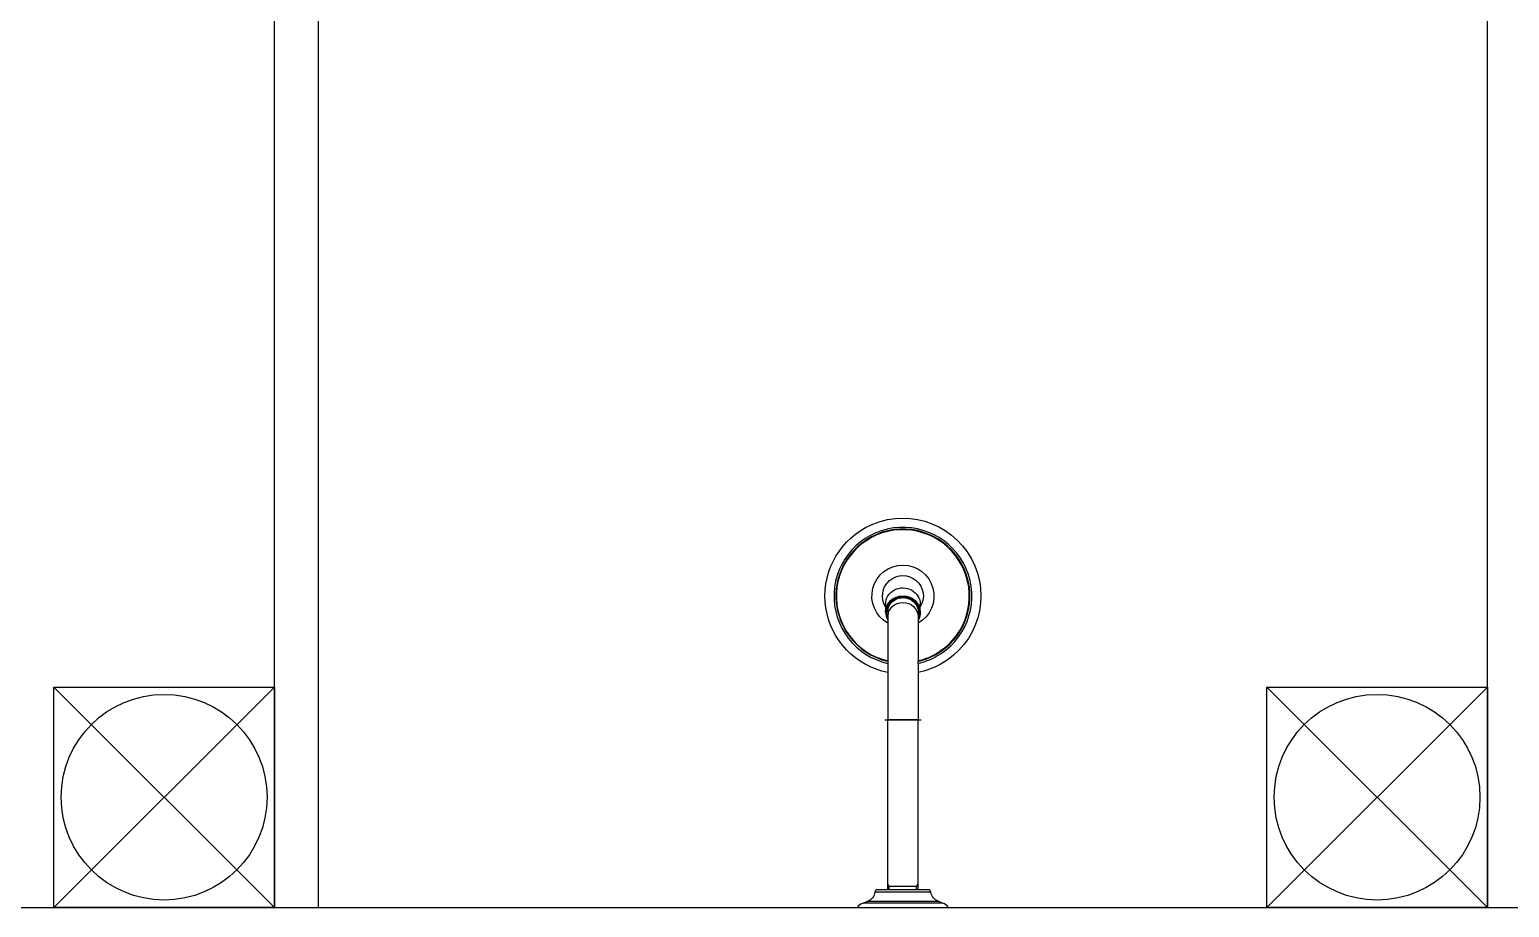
# Model space of a CAD drawing. Header units: inches. Extents: x 542650 to 544515, y 9574150 to 9574595.
# Drawn here: x 542789.569 to 542790.576, y 9574240.288 to 9574240.886 of the extents above; entities that cross this region are included whole.
import ezdxf

# ---------------------------------------------------------------- set-up
doc = ezdxf.new("R2010")
doc.units = ezdxf.units.IN
doc.header["$MEASUREMENT"] = 0
doc.linetypes.add('DASHDOT', pattern=[1, 0.5, -0.25, 0, -0.25])
doc.layers.add('I-ARQ', color=8, linetype='Continuous')

msp = doc.modelspace()

# ---------------------------------------------------------------- linework, layer by layer
at = {"layer": 'I-ARQ'}
for p, q in [((542789.7359, 9574240.2884), (542789.7359, 9574241.4984)), ((542789.7659, 9574240.2884), (542789.7659, 9574241.4984)), ((542790.5609, 9574240.2884), (542790.5609, 9574241.4984)), ((542789.7359, 9574240.2884), (542789.5859, 9574240.4384)), ((542789.7359, 9574240.4384), (542789.5859, 9574240.2884)), ((542789.5859, 9574240.2884), (542789.5859, 9574240.4384)), ((542789.5859, 9574240.4384), (542789.7359, 9574240.4384)), ((542789.7359, 9574240.4384), (542789.7359, 9574240.2884)), ((542790.5609, 9574240.2884), (542790.4109, 9574240.4384)), ((542790.5609, 9574240.4384), (542790.4109, 9574240.2884)), ((542790.4109, 9574240.2884), (542790.4109, 9574240.4384)), ((542790.4109, 9574240.4384), (542790.5609, 9574240.4384)), ((542790.5609, 9574240.4384), (542790.5609, 9574240.2884)), ((542788.1659, 9574240.2884), (542793.8909, 9574240.2884)), ((542789.7359, 9574240.2884), (542789.5859, 9574240.2884)), ((542790.5609, 9574240.2884), (542790.4109, 9574240.2884))]:
    msp.add_line(p, q, dxfattribs=at)
for points in [[(542790.1531, 9574240.4483, -0.700978), (542790.138, 9574240.5469, -1), (542790.1888, 9574240.4538, -0.07613), (542790.1737, 9574240.4483)], [(542790.1737, 9574240.4545, 0.06962), (542790.1859, 9574240.4591, 5.480122), (542790.1531, 9574240.4545)], [(542790.1531, 9574240.4819, -3.836175), (542790.1737, 9574240.4819)], [(542790.1516, 9574240.493, -1.802734), (542790.1752, 9574240.493)], [(542790.1443, 9574240.2987, -0.280777), (542790.1395, 9574240.2926)], [(542790.1825, 9574240.2987, 0.377188), (542790.1805, 9574240.3004), (542790.1463, 9574240.3004, 0.377188), (542790.1443, 9574240.2987)], [(542790.1874, 9574240.2926, -0.280777), (542790.1825, 9574240.2987)]]:
    msp.add_lwpolyline(points, format="xyb", dxfattribs=at)
at = {"layer": 'I-ARQ', "ltscale": 0.06322}
for points in [[(542790.1737, 9574240.4545), (542790.1737, 9574240.4559, 0.067971), (542790.1853, 9574240.4603, 5.429636), (542790.1531, 9574240.4559)], [(542790.1737, 9574240.4819), (542790.1737, 9574240.4562, 0.067551), (542790.1851, 9574240.4606, 5.416932), (542790.1531, 9574240.4562)]]:
    msp.add_lwpolyline(points, format="xyb", dxfattribs=at)
at = {"layer": 'I-ARQ', "ltscale": 0.067122}
msp.add_lwpolyline([(542790.1516, 9574240.4948), (542790.1516, 9574240.4893, 0.128945), (542790.1531, 9574240.4841)], format="xyb", dxfattribs=at)
at = {"layer": 'I-ARQ', "ltscale": 0.06322}
for points in [[(542790.1531, 9574240.4914), (542790.1531, 9574240.4819)], [(542790.1737, 9574240.4914), (542790.1737, 9574240.4819)], [(542790.1531, 9574240.4819), (542790.1531, 9574240.4483)], [(542790.1531, 9574240.4483), (542790.1531, 9574240.416)], [(542790.1737, 9574240.4545), (542790.1737, 9574240.4483)], [(542790.1737, 9574240.4483), (542790.1737, 9574240.416)]]:
    msp.add_lwpolyline(points, dxfattribs=at)
at = {"layer": 'I-ARQ', "ltscale": 0.067121}
for points in [[(542790.1752, 9574240.493), (542790.1752, 9574240.4948)], [(542790.1752, 9574240.4894), (542790.1752, 9574240.493)]]:
    msp.add_lwpolyline(points, dxfattribs=at)
at = {"layer": 'I-ARQ', "linetype": 'DASHDOT', "ltscale": 0.30975}
msp.add_lwpolyline([(542790.151, 9574240.416), (542790.1758, 9574240.416)], dxfattribs=at)
at = {"layer": 'I-ARQ'}
for points in [[(542790.1531, 9574240.3004), (542790.1531, 9574240.416)], [(542790.1737, 9574240.3004), (542790.1737, 9574240.416)]]:
    msp.add_lwpolyline(points, dxfattribs=at)
at = {"layer": 'I-ARQ', "ltscale": 0.258125}
msp.add_lwpolyline([(542790.1737, 9574240.416), (542790.1531, 9574240.416)], dxfattribs=at)
at = {"layer": 'I-ARQ', "ltscale": 0.352288}
msp.add_lwpolyline([(542790.1825, 9574240.2987), (542790.1443, 9574240.2987)], dxfattribs=at)
at = {"layer": 'I-ARQ', "ltscale": 0.029062}
for points in [[(542790.1541, 9574240.3004), (542790.1541, 9574240.3027), (542790.1531, 9574240.3045)], [(542790.1727, 9574240.3004), (542790.1727, 9574240.3027)]]:
    msp.add_lwpolyline(points, dxfattribs=at)
at = {"layer": 'I-ARQ', "ltscale": 0.242325}
msp.add_lwpolyline([(542790.1737, 9574240.3027), (542790.1531, 9574240.3027)], dxfattribs=at)
at = {"layer": 'I-ARQ', "ltscale": 0.218093}
msp.add_lwpolyline([(542790.1727, 9574240.3027), (542790.1552, 9574240.3027)], dxfattribs=at)
at = {"layer": 'I-ARQ', "ltscale": 0.025813}
msp.add_lwpolyline([(542790.1727, 9574240.3027), (542790.1737, 9574240.3045)], dxfattribs=at)
at = {"layer": 'I-ARQ', "ltscale": 0.200747}
msp.add_lwpolyline([(542790.1363, 9574240.2914, 0.164371), (542790.1325, 9574240.2884), (542790.1943, 9574240.2884, 0.164371), (542790.1905, 9574240.2914)], format="xyb", dxfattribs=at)
at = {"layer": 'I-ARQ'}
msp.add_lwpolyline([(542790.1905, 9574240.2914), (542790.1363, 9574240.2914), (542790.1395, 9574240.2926), (542790.1874, 9574240.2926)], close=True, dxfattribs=at)
for centre in [(542789.6609, 9574240.3634), (542790.4859, 9574240.3634)]:
    msp.add_circle(centre, 0.07, dxfattribs=at)
at = {"layer": 'I-ARQ', "extrusion": (0, 0, -1)}
for centre, major_axis, ratio, start_param, end_param in [((542790.1634, 9574240.4893), (0.0113, 0), 0.939693, 2.733002, 6.691778), ((542790.1634, 9574240.4893), (0.0112, 0), 0.939693, 2.754136, 6.670644), ((542790.1634, 9574240.4948), (0.0118, 0), 0.939693, 3.141565, 4.21239), ((542790.1634, 9574240.4894), (0.0118, 0), 0.939692, 3.141597, 6.283189), ((542790.1634, 9574240.4894), (0.0105, 0), 0.939693, 3.141565, 4.21239), ((542790.1634, 9574240.4948), (0.0118, 0), 0.939693, 4.212389, 6.283156), ((542790.1634, 9574240.4894), (0.0105, 0), 0.939693, 4.212388, 6.283156), ((542790.1634, 9574240.4894), (0.0105, 0), 0.939689, 2.94216, 3.141572), ((542790.1634, 9574240.4863), (0.0103, 0), 0.939693, 3.141592, 6.283184), ((542790.1634, 9574240.49), (0.00722, -0.00722), 0.999999, 2.168493, 2.329509), ((542790.1634, 9574240.49), (0.00722, 0.00722), 0.999999, 0.812087, 0.973104), ((542790.1634, 9574240.4894), (0.0118, 0), 0.942387, -0.000823, 0.496802), ((542790.1634, 9574240.4894), (0.0105, 0), 0.93969, -0.000035, 0.199438)]:
    msp.add_ellipse(centre, major_axis=major_axis, ratio=ratio, start_param=start_param, end_param=end_param, dxfattribs=at)

doc.saveas('drawing.dxf')
